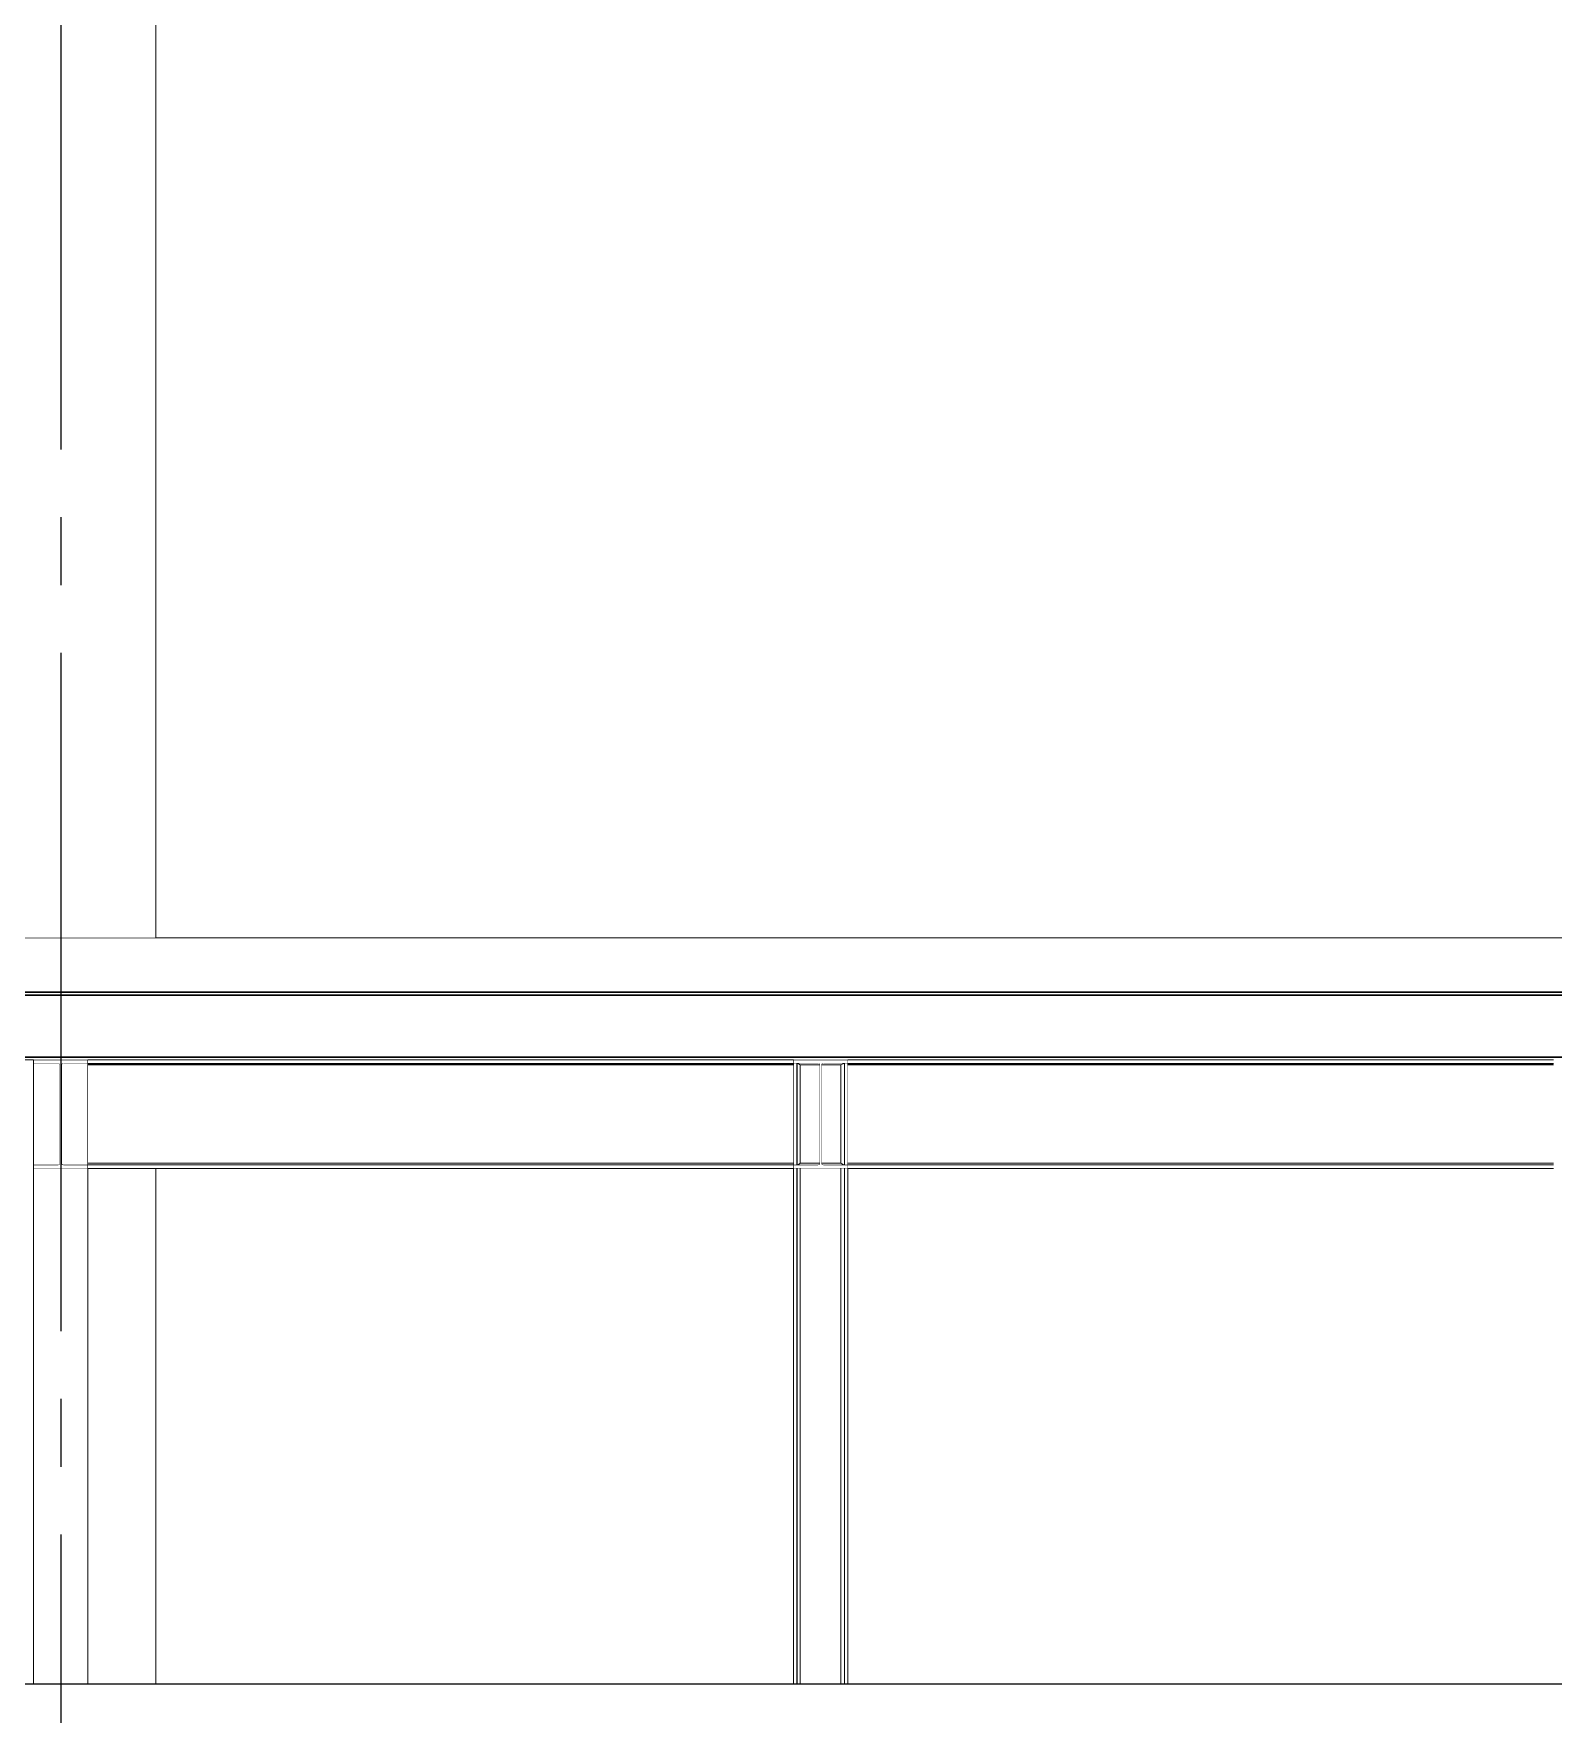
# Model space of a CAD drawing. Extents: x -3080 to 28500, y -1326 to 31609.
# Drawn here: x 20990 to 21550, y 27365 to 27984 of the extents above; entities that cross this region are included whole.
import ezdxf
from ezdxf.xclip import XClip

# ---------------------------------------------------------------- set-up
doc = ezdxf.new("R2010")
doc.units = 0
doc.header["$LTSCALE"] = 100
doc.header["$XCLIPFRAME"] = 2
doc.linetypes.add('188K-SM-07-F10-MECH-CR PIPE-Y2257103$0$X-S-FAB_SL ALL$0$COL-CEN-LIN', pattern=[3.25, 2.5, -0.25, 0.25, -0.25])
doc.linetypes.add('188K-SM-07-F10-MECH-CR PIPE-Y2257103$0$X-S-FAB_SL ALL$0$Wipeout_Contour', pattern=[1, 0, -1])
for name, color, linetype in [('0-xref', 8, 'Continuous'), ('188K-SM-07-F10-MECH-CR PIPE-Y2257103$0$X-S-FAB_SL ALL$0$ASP_1', 1, 'Continuous'), ('188K-SM-07-F10-MECH-CR PIPE-Y2257103$0$X-S-FAB_SL ALL$0$CCL', 15, '188K-SM-07-F10-MECH-CR PIPE-Y2257103$0$X-S-FAB_SL ALL$0$COL-CEN-LIN'), ('188K-SM-07-F10-MECH-CR PIPE-Y2257103$0$X-S-FAB_SL ALL$0$Hattch', 7, 'Continuous'), ('188K-SM-07-F10-MECH-CR PIPE-Y2257103$0$X-S-FAB_SL ALL$0$S-BEAM', 7, 'Continuous'), ('188K-SM-07-F10-MECH-CR PIPE-Y2257103$0$X-S-FAB_SL ALL$0$S-COL', 7, 'Continuous'), ('188K-SM-07-F10-MECH-CR PIPE-Y2257103$0$X-S-FAB_SL ALL$0$S-SLAB', 7, 'Continuous')]:
    doc.layers.add(name, color=color, linetype=linetype)

# ---------------------------------------------------------------- blocks, each defined once
blk = doc.blocks.new('188K-SM-07-F10-MECH-CR PIPE-Y2257103$0$X-S-FAB_SL ALL$0$剖面元素_223_3', base_point=(23061.26, -8263.06))
at = {"color": 254, "linetype": '188K-SM-07-F10-MECH-CR PIPE-Y2257103$0$X-S-FAB_SL ALL$0$Wipeout_Contour', "lineweight": 0, "ltscale": 356187.302139}
blk.add_wipeout([(44026.26, -6943.06), (44096.26, -6943.06), (44096.26, -6204.02), (44078.76, -6204.02), (44078.76, -6212.28), (44043.76, -6212.28), (44043.76, -6204.02), (44026.26, -6204.02)], dxfattribs=at).dxf.layer = '188K-SM-07-F10-MECH-CR PIPE-Y2257103$0$X-S-FAB_SL ALL$0$Hattch'
at = {"color": 254, "linetype": '188K-SM-07-F10-MECH-CR PIPE-Y2257103$0$X-S-FAB_SL ALL$0$Wipeout_Contour', "lineweight": 0, "ltscale": 178432.312932}
blk.add_wipeout([(44026.26, -6963.26), (44096.26, -6963.26), (44096.26, -6963.06), (44026.26, -6963.06)], dxfattribs=at).dxf.layer = '188K-SM-07-F10-MECH-CR PIPE-Y2257103$0$X-S-FAB_SL ALL$0$Hattch'
at = {"color": 254, "linetype": '188K-SM-07-F10-MECH-CR PIPE-Y2257103$0$X-S-FAB_SL ALL$0$Wipeout_Contour', "lineweight": 0, "ltscale": 178444.817792}
blk.add_wipeout([(44051.26, -7028.06), (44026.26, -7028.06), (44026.26, -7218.06), (44051.26, -7218.06)], dxfattribs=at).dxf.layer = '188K-SM-07-F10-MECH-CR PIPE-Y2257103$0$X-S-FAB_SL ALL$0$Hattch'
at = {"color": 254, "linetype": '188K-SM-07-F10-MECH-CR PIPE-Y2257103$0$X-S-FAB_SL ALL$0$Wipeout_Contour', "lineweight": 0, "ltscale": 178622.510368}
blk.add_wipeout([(44096.26, -7028.06), (44071.26, -7028.06), (44071.26, -7218.06), (44096.26, -7218.06)], dxfattribs=at).dxf.layer = '188K-SM-07-F10-MECH-CR PIPE-Y2257103$0$X-S-FAB_SL ALL$0$Hattch'
at = {"layer": '188K-SM-07-F10-MECH-CR PIPE-Y2257103$0$X-S-FAB_SL ALL$0$S-COL', "color": 8, "lineweight": 0}
for p, q in [((44096.26, -6943.06), (44096.26, -6204.02)), ((44096.26, -6963.26), (44096.26, -6963.06)), ((44096.26, -7218.06), (44096.26, -7028.06))]:
    blk.add_line(p, q, dxfattribs=at)
blk = doc.blocks.new('188K-SM-07-F10-MECH-CR PIPE-Y2257103$0$X-S-FAB_SL ALL$0$剖面元素_1330_3', base_point=(23061.26, -8263.06))
at = {"layer": '188K-SM-07-F10-MECH-CR PIPE-Y2257103$0$X-S-FAB_SL ALL$0$S-BEAM', "color": 2, "lineweight": 0}
for p, q in [((44051.26, -6988.06), (44051.26, -6989.36)), ((44071.26, -6988.06), (44051.26, -6988.06)), ((44071.26, -6988.06), (44071.26, -6989.36)), ((44051.26, -7026.76), (44051.26, -7028.06)), ((44071.26, -7028.06), (44051.26, -7028.06)), ((44071.26, -7026.76), (44071.26, -7028.06))]:
    blk.add_line(p, q, dxfattribs=at)
at = {"layer": '188K-SM-07-F10-MECH-CR PIPE-Y2257103$0$X-S-FAB_SL ALL$0$S-BEAM', "color": 2, "lineweight": 0, "flags": 128}
for points in [[(44060.69, -6989.54), (44060.26, -6989.36), (44051.26, -6989.36)], [(44060.69, -6989.54), (44060.86, -6989.96), (44060.86, -7026.16), (44060.69, -7026.59)], [(44061.84, -6989.54), (44061.66, -6989.96), (44061.66, -7026.16), (44061.84, -7026.59)], [(44071.26, -6989.36), (44062.26, -6989.36), (44061.84, -6989.54)], [(44060.69, -7026.59), (44060.26, -7026.76), (44051.26, -7026.76)], [(44061.84, -7026.59), (44062.26, -7026.76), (44071.26, -7026.76)]]:
    blk.add_lwpolyline(points, dxfattribs=at)
blk = doc.blocks.new('188K-SM-07-F10-MECH-CR PIPE-Y2257103$0$X-S-FAB_SL ALL$0$剖面元素_1331_3', base_point=(23061.26, -8263.06))
at = {"layer": '188K-SM-07-F10-MECH-CR PIPE-Y2257103$0$X-S-FAB_SL ALL$0$S-BEAM', "color": 2, "lineweight": 0}
for p, q in [((44331.26, -6988.06), (44331.26, -6989.36)), ((44351.26, -6988.06), (44331.26, -6988.06)), ((44351.26, -6988.06), (44351.26, -6989.36)), ((44331.26, -7026.76), (44331.26, -7028.06)), ((44351.26, -7028.06), (44331.26, -7028.06)), ((44351.26, -7026.76), (44351.26, -7028.06))]:
    blk.add_line(p, q, dxfattribs=at)
at = {"layer": '188K-SM-07-F10-MECH-CR PIPE-Y2257103$0$X-S-FAB_SL ALL$0$S-BEAM', "color": 2, "lineweight": 0, "flags": 128}
for points in [[(44340.69, -6989.54), (44340.26, -6989.36), (44331.26, -6989.36)], [(44340.69, -6989.54), (44340.86, -6989.96), (44340.86, -7026.16), (44340.69, -7026.59)], [(44341.84, -6989.54), (44341.66, -6989.96), (44341.66, -7026.16), (44341.84, -7026.59)], [(44351.26, -6989.36), (44342.26, -6989.36), (44341.84, -6989.54)], [(44340.69, -7026.59), (44340.26, -7026.76), (44331.26, -7026.76)], [(44341.84, -7026.59), (44342.26, -7026.76), (44351.26, -7026.76)]]:
    blk.add_lwpolyline(points, dxfattribs=at)
blk = doc.blocks.new('188K-SM-07-F10-MECH-CR PIPE-Y2257103$0$X-S-FAB_SL ALL$0$剖面元素_2089_3', base_point=(23061.26, -8263.06))
at = {"color": 254, "linetype": '188K-SM-07-F10-MECH-CR PIPE-Y2257103$0$X-S-FAB_SL ALL$0$Wipeout_Contour', "lineweight": 0, "ltscale": 179529.493572}
blk.add_wipeout([(44331.26, -6989.36), (44331.26, -7026.76), (44332.46, -7026.76), (44332.46, -6989.36)], dxfattribs=at).dxf.layer = '188K-SM-07-F10-MECH-CR PIPE-Y2257103$0$X-S-FAB_SL ALL$0$Hattch'
at = {"color": 254, "linetype": '188K-SM-07-F10-MECH-CR PIPE-Y2257103$0$X-S-FAB_SL ALL$0$Wipeout_Contour', "lineweight": 0, "ltscale": 179603.771583}
blk.add_wipeout([(44350.06, -6989.36), (44350.06, -7026.76), (44351.26, -7026.76), (44351.26, -6989.36)], dxfattribs=at).dxf.layer = '188K-SM-07-F10-MECH-CR PIPE-Y2257103$0$X-S-FAB_SL ALL$0$Hattch'
at = {"color": 254, "linetype": '188K-SM-07-F10-MECH-CR PIPE-Y2257103$0$X-S-FAB_SL ALL$0$Wipeout_Contour', "lineweight": 0, "ltscale": 179602.271244}
blk.add_wipeout([(44331.26, -7028.06), (44331.26, -7218.06), (44332.46, -7218.06), (44332.46, -7028.06)], dxfattribs=at).dxf.layer = '188K-SM-07-F10-MECH-CR PIPE-Y2257103$0$X-S-FAB_SL ALL$0$Hattch'
at = {"color": 254, "linetype": '188K-SM-07-F10-MECH-CR PIPE-Y2257103$0$X-S-FAB_SL ALL$0$Wipeout_Contour', "lineweight": 0, "ltscale": 179676.519177}
blk.add_wipeout([(44350.06, -7028.06), (44350.06, -7218.06), (44351.26, -7218.06), (44351.26, -7028.06)], dxfattribs=at).dxf.layer = '188K-SM-07-F10-MECH-CR PIPE-Y2257103$0$X-S-FAB_SL ALL$0$Hattch'
at = {"color": 254, "linetype": '188K-SM-07-F10-MECH-CR PIPE-Y2257103$0$X-S-FAB_SL ALL$0$Wipeout_Contour', "lineweight": 0, "ltscale": 179601.056929}
blk.add_wipeout([(44349.89, -6989.36), (44349.89, -7026.76), (44350.06, -7026.76), (44350.06, -6989.36)], dxfattribs=at).dxf.layer = '188K-SM-07-F10-MECH-CR PIPE-Y2257103$0$X-S-FAB_SL ALL$0$Hattch'
at = {"color": 254, "linetype": '188K-SM-07-F10-MECH-CR PIPE-Y2257103$0$X-S-FAB_SL ALL$0$Wipeout_Contour', "lineweight": 0, "ltscale": 179673.805622}
blk.add_wipeout([(44349.89, -7028.06), (44349.89, -7218.06), (44350.06, -7218.06), (44350.06, -7028.06)], dxfattribs=at).dxf.layer = '188K-SM-07-F10-MECH-CR PIPE-Y2257103$0$X-S-FAB_SL ALL$0$Hattch'
at = {"color": 254, "linetype": '188K-SM-07-F10-MECH-CR PIPE-Y2257103$0$X-S-FAB_SL ALL$0$Wipeout_Contour', "lineweight": 0, "ltscale": 179672.522071}
blk.add_wipeout([(44349.89, -7028.06), (44349.41, -7028.06), (44349.41, -7218.06), (44349.89, -7218.06)], dxfattribs=at).dxf.layer = '188K-SM-07-F10-MECH-CR PIPE-Y2257103$0$X-S-FAB_SL ALL$0$Hattch'
at = {"color": 254, "linetype": '188K-SM-07-F10-MECH-CR PIPE-Y2257103$0$X-S-FAB_SL ALL$0$Wipeout_Contour', "lineweight": 0, "ltscale": 359199.651494}
blk.add_wipeout([(44349.42, -6989.54), (44349.41, -6989.54), (44349.41, -7026.58), (44349.42, -7026.59), (44349.84, -7026.76), (44349.89, -7026.76), (44349.89, -6989.36), (44349.84, -6989.36)], dxfattribs=at).dxf.layer = '188K-SM-07-F10-MECH-CR PIPE-Y2257103$0$X-S-FAB_SL ALL$0$Hattch'
at = {"color": 254, "linetype": '188K-SM-07-F10-MECH-CR PIPE-Y2257103$0$X-S-FAB_SL ALL$0$Wipeout_Contour', "lineweight": 0, "ltscale": 179597.548165}
blk.add_wipeout([(44348.76, -6989.96), (44348.76, -7026.16), (44349.41, -7026.58), (44349.41, -6989.54)], dxfattribs=at).dxf.layer = '188K-SM-07-F10-MECH-CR PIPE-Y2257103$0$X-S-FAB_SL ALL$0$Hattch'
at = {"color": 254, "linetype": '188K-SM-07-F10-MECH-CR PIPE-Y2257103$0$X-S-FAB_SL ALL$0$Wipeout_Contour', "lineweight": 0, "ltscale": 179670.298906}
blk.add_wipeout([(44348.76, -7028.06), (44348.76, -7218.06), (44349.41, -7218.06), (44349.41, -7028.06)], dxfattribs=at).dxf.layer = '188K-SM-07-F10-MECH-CR PIPE-Y2257103$0$X-S-FAB_SL ALL$0$Hattch'
at = {"color": 254, "linetype": '188K-SM-07-F10-MECH-CR PIPE-Y2257103$0$X-S-FAB_SL ALL$0$Wipeout_Contour', "lineweight": 0, "ltscale": 179639.395216}
blk.add_wipeout([(44333.76, -7028.06), (44333.76, -7218.06), (44348.76, -7218.06), (44348.76, -7028.06)], dxfattribs=at).dxf.layer = '188K-SM-07-F10-MECH-CR PIPE-Y2257103$0$X-S-FAB_SL ALL$0$Hattch'
at = {"color": 254, "linetype": '188K-SM-07-F10-MECH-CR PIPE-Y2257103$0$X-S-FAB_SL ALL$0$Wipeout_Contour', "lineweight": 0, "ltscale": 179551.025289}
blk.add_wipeout([(44333.76, -6989.96), (44333.76, -7026.16), (44340.86, -7026.16), (44340.86, -6989.96)], dxfattribs=at).dxf.layer = '188K-SM-07-F10-MECH-CR PIPE-Y2257103$0$X-S-FAB_SL ALL$0$Hattch'
at = {"color": 254, "linetype": '188K-SM-07-F10-MECH-CR PIPE-Y2257103$0$X-S-FAB_SL ALL$0$Wipeout_Contour', "lineweight": 0, "ltscale": 179582.237852}
blk.add_wipeout([(44341.66, -7026.16), (44348.76, -7026.16), (44348.76, -6989.96), (44341.66, -6989.96)], dxfattribs=at).dxf.layer = '188K-SM-07-F10-MECH-CR PIPE-Y2257103$0$X-S-FAB_SL ALL$0$Hattch'
at = {"color": 254, "linetype": '188K-SM-07-F10-MECH-CR PIPE-Y2257103$0$X-S-FAB_SL ALL$0$Wipeout_Contour', "lineweight": 0, "ltscale": 179608.491448}
blk.add_wipeout([(44333.11, -7218.06), (44333.76, -7218.06), (44333.76, -7028.06), (44333.11, -7028.06)], dxfattribs=at).dxf.layer = '188K-SM-07-F10-MECH-CR PIPE-Y2257103$0$X-S-FAB_SL ALL$0$Hattch'
at = {"layer": '188K-SM-07-F10-MECH-CR PIPE-Y2257103$0$X-S-FAB_SL ALL$0$S-COL', "color": 8, "lineweight": 0}
for p, q in [((44348.76, -7026.16), (44348.76, -6989.96)), ((44350.06, -7026.76), (44350.06, -6989.36)), ((44351.26, -7026.76), (44351.26, -6989.36)), ((44348.76, -7218.06), (44348.76, -7028.06)), ((44350.06, -7218.06), (44350.06, -7028.06)), ((44351.26, -7218.06), (44351.26, -7028.06))]:
    blk.add_line(p, q, dxfattribs=at)
at = {"color": 254, "linetype": '188K-SM-07-F10-MECH-CR PIPE-Y2257103$0$X-S-FAB_SL ALL$0$Wipeout_Contour', "lineweight": 0, "ltscale": 179535.715668}
blk.add_wipeout([(44333.11, -6989.54), (44333.11, -7026.58), (44333.76, -7026.16), (44333.76, -6989.96)], dxfattribs=at).dxf.layer = '188K-SM-07-F10-MECH-CR PIPE-Y2257103$0$X-S-FAB_SL ALL$0$Hattch'
at = {"color": 254, "linetype": '188K-SM-07-F10-MECH-CR PIPE-Y2257103$0$X-S-FAB_SL ALL$0$Wipeout_Contour', "lineweight": 0, "ltscale": 359066.879485}
blk.add_wipeout([(44332.64, -6989.36), (44332.64, -7026.76), (44332.69, -7026.76), (44333.11, -7026.59), (44333.11, -7026.58), (44333.11, -6989.54), (44333.11, -6989.54), (44332.69, -6989.36)], dxfattribs=at).dxf.layer = '188K-SM-07-F10-MECH-CR PIPE-Y2257103$0$X-S-FAB_SL ALL$0$Hattch'
at = {"color": 254, "linetype": '188K-SM-07-F10-MECH-CR PIPE-Y2257103$0$X-S-FAB_SL ALL$0$Wipeout_Contour', "lineweight": 0, "ltscale": 179606.2683}
blk.add_wipeout([(44333.11, -7028.06), (44332.64, -7028.06), (44332.64, -7218.06), (44333.11, -7218.06)], dxfattribs=at).dxf.layer = '188K-SM-07-F10-MECH-CR PIPE-Y2257103$0$X-S-FAB_SL ALL$0$Hattch'
at = {"color": 254, "linetype": '188K-SM-07-F10-MECH-CR PIPE-Y2257103$0$X-S-FAB_SL ALL$0$Wipeout_Contour', "lineweight": 0, "ltscale": 179532.208196}
blk.add_wipeout([(44332.46, -7026.76), (44332.64, -7026.76), (44332.64, -6989.36), (44332.46, -6989.36)], dxfattribs=at).dxf.layer = '188K-SM-07-F10-MECH-CR PIPE-Y2257103$0$X-S-FAB_SL ALL$0$Hattch'
at = {"color": 254, "linetype": '188K-SM-07-F10-MECH-CR PIPE-Y2257103$0$X-S-FAB_SL ALL$0$Wipeout_Contour', "lineweight": 0, "ltscale": 179604.984769}
blk.add_wipeout([(44332.64, -7028.06), (44332.46, -7028.06), (44332.46, -7218.06), (44332.64, -7218.06)], dxfattribs=at).dxf.layer = '188K-SM-07-F10-MECH-CR PIPE-Y2257103$0$X-S-FAB_SL ALL$0$Hattch'
at = {"layer": '188K-SM-07-F10-MECH-CR PIPE-Y2257103$0$X-S-FAB_SL ALL$0$S-COL', "color": 8, "lineweight": 0}
for p, q in [((44331.26, -7026.76), (44331.26, -6989.36)), ((44332.46, -7026.76), (44332.46, -6989.36)), ((44333.76, -7026.16), (44333.76, -6989.96)), ((44331.26, -7218.06), (44331.26, -7028.06)), ((44332.46, -7218.06), (44332.46, -7028.06)), ((44333.76, -7218.06), (44333.76, -7028.06))]:
    blk.add_line(p, q, dxfattribs=at)
blk = doc.blocks.new('188K-SM-07-F10-MECH-CR PIPE-Y2257103$0$X-S-FAB_SL ALL$0$剖面元素_2092_3', base_point=(23061.26, -8263.06))
at = {"color": 254, "linetype": '188K-SM-07-F10-MECH-CR PIPE-Y2257103$0$X-S-FAB_SL ALL$0$Wipeout_Contour', "lineweight": 0, "ltscale": 356895.43022}
blk.add_wipeout([(44051.26, -7026.76), (44060.26, -7026.76), (44060.69, -7026.59), (44060.86, -7026.16), (44060.86, -6989.96), (44060.69, -6989.54), (44060.26, -6989.36), (44051.26, -6989.36)], dxfattribs=at).dxf.layer = '188K-SM-07-F10-MECH-CR PIPE-Y2257103$0$X-S-FAB_SL ALL$0$Hattch'
at = {"color": 254, "linetype": '188K-SM-07-F10-MECH-CR PIPE-Y2257103$0$X-S-FAB_SL ALL$0$Wipeout_Contour', "lineweight": 0, "ltscale": 178533.663421}
blk.add_wipeout([(44051.26, -7218.06), (44071.26, -7218.06), (44071.26, -7028.06), (44051.26, -7028.06)], dxfattribs=at).dxf.layer = '188K-SM-07-F10-MECH-CR PIPE-Y2257103$0$X-S-FAB_SL ALL$0$Hattch'
at = {"layer": '188K-SM-07-F10-MECH-CR PIPE-Y2257103$0$X-S-FAB_SL ALL$0$S-COL', "color": 8, "lineweight": 0}
for p, q in [((44051.26, -7026.76), (44051.26, -6989.36)), ((44051.26, -7218.06), (44051.26, -7028.06))]:
    blk.add_line(p, q, dxfattribs=at)
at = {"color": 254, "linetype": '188K-SM-07-F10-MECH-CR PIPE-Y2257103$0$X-S-FAB_SL ALL$0$Wipeout_Contour', "lineweight": 0, "ltscale": 356946.36963}
blk.add_wipeout([(44061.66, -7026.16), (44061.84, -7026.59), (44062.26, -7026.76), (44071.26, -7026.76), (44071.26, -6989.36), (44062.26, -6989.36), (44061.84, -6989.54), (44061.66, -6989.96)], dxfattribs=at).dxf.layer = '188K-SM-07-F10-MECH-CR PIPE-Y2257103$0$X-S-FAB_SL ALL$0$Hattch'
at = {"layer": '188K-SM-07-F10-MECH-CR PIPE-Y2257103$0$X-S-FAB_SL ALL$0$S-COL', "color": 8, "lineweight": 0}
for p, q in [((44071.26, -7026.76), (44071.26, -6989.36)), ((44071.26, -7218.06), (44071.26, -7028.06))]:
    blk.add_line(p, q, dxfattribs=at)
blk = doc.blocks.new('188K-SM-07-F10-MECH-CR PIPE-Y2257103$0$X-S-FAB_SL ALL$0$剖面元素_2189_3', base_point=(23061.26, -8263.06))
at = {"color": 254, "linetype": '188K-SM-07-F10-MECH-CR PIPE-Y2257103$0$X-S-FAB_SL ALL$0$Wipeout_Contour', "lineweight": 0, "ltscale": 168576.746401}
blk.add_wipeout([(38161.26, -6987.26), (38161.26, -6988.06), (44952.76, -6988.06), (44952.76, -6987.26)], dxfattribs=at).dxf.layer = '188K-SM-07-F10-MECH-CR PIPE-Y2257103$0$X-S-FAB_SL ALL$0$Hattch'
at = {"color": 254, "linetype": '188K-SM-07-F10-MECH-CR PIPE-Y2257103$0$X-S-FAB_SL ALL$0$Wipeout_Contour', "lineweight": 0, "ltscale": 168576.450104}
blk.add_wipeout([(38161.26, -6987.18), (38161.26, -6987.26), (44952.76, -6987.26), (44952.76, -6987.18)], dxfattribs=at).dxf.layer = '188K-SM-07-F10-MECH-CR PIPE-Y2257103$0$X-S-FAB_SL ALL$0$Hattch'
at = {"color": 254, "linetype": '188K-SM-07-F10-MECH-CR PIPE-Y2257103$0$X-S-FAB_SL ALL$0$Wipeout_Contour', "lineweight": 0, "ltscale": 168576.349998}
blk.add_wipeout([(38161.26, -6986.96), (38161.26, -6987.18), (44952.76, -6987.18), (44952.76, -6986.96)], dxfattribs=at).dxf.layer = '188K-SM-07-F10-MECH-CR PIPE-Y2257103$0$X-S-FAB_SL ALL$0$Hattch'
at = {"color": 254, "linetype": '188K-SM-07-F10-MECH-CR PIPE-Y2257103$0$X-S-FAB_SL ALL$0$Wipeout_Contour', "lineweight": 0, "ltscale": 168568.749907}
blk.add_wipeout([(38161.26, -6964.36), (38161.26, -6986.96), (44952.76, -6986.96), (44952.76, -6964.36)], dxfattribs=at).dxf.layer = '188K-SM-07-F10-MECH-CR PIPE-Y2257103$0$X-S-FAB_SL ALL$0$Hattch'
at = {"layer": '188K-SM-07-F10-MECH-CR PIPE-Y2257103$0$X-S-FAB_SL ALL$0$S-BEAM', "color": 8, "lineweight": 0}
for p, q in [((38161.26, -6986.96), (44952.76, -6986.96)), ((38161.26, -6987.26), (44952.76, -6987.26)), ((43791.26, -6988.06), (44051.26, -6988.06)), ((44071.26, -6988.06), (44331.26, -6988.06)), ((44351.26, -6988.06), (44611.26, -6988.06))]:
    blk.add_line(p, q, dxfattribs=at)
at = {"color": 254, "linetype": '188K-SM-07-F10-MECH-CR PIPE-Y2257103$0$X-S-FAB_SL ALL$0$Wipeout_Contour', "lineweight": 0, "ltscale": 168561.149864}
blk.add_wipeout([(38161.26, -6964.15), (38161.26, -6964.36), (44952.76, -6964.36), (44952.76, -6964.15)], dxfattribs=at).dxf.layer = '188K-SM-07-F10-MECH-CR PIPE-Y2257103$0$X-S-FAB_SL ALL$0$Hattch'
at = {"color": 254, "linetype": '188K-SM-07-F10-MECH-CR PIPE-Y2257103$0$X-S-FAB_SL ALL$0$Wipeout_Contour', "lineweight": 0, "ltscale": 168561.050075}
blk.add_wipeout([(38161.26, -6964.06), (38161.26, -6964.15), (44952.76, -6964.15), (44952.76, -6964.06)], dxfattribs=at).dxf.layer = '188K-SM-07-F10-MECH-CR PIPE-Y2257103$0$X-S-FAB_SL ALL$0$Hattch'
at = {"color": 254, "linetype": '188K-SM-07-F10-MECH-CR PIPE-Y2257103$0$X-S-FAB_SL ALL$0$Wipeout_Contour', "lineweight": 0, "ltscale": 168560.754769}
blk.add_wipeout([(38161.26, -6963.26), (38161.26, -6964.06), (44952.76, -6964.06), (44952.76, -6963.26)], dxfattribs=at).dxf.layer = '188K-SM-07-F10-MECH-CR PIPE-Y2257103$0$X-S-FAB_SL ALL$0$Hattch'
at = {"layer": '188K-SM-07-F10-MECH-CR PIPE-Y2257103$0$X-S-FAB_SL ALL$0$S-BEAM', "color": 8, "lineweight": 0}
for p, q in [((38161.26, -6963.26), (44952.76, -6963.26)), ((38161.26, -6964.06), (44952.76, -6964.06)), ((38161.26, -6964.36), (44952.76, -6964.36))]:
    blk.add_line(p, q, dxfattribs=at)
blk = doc.blocks.new('188K-SM-07-F10-MECH-CR PIPE-Y2257103$0$X-S-FAB_SL ALL$0$A$C2e9ab586')
at = {"layer": '188K-SM-07-F10-MECH-CR PIPE-Y2257103$0$X-S-FAB_SL ALL$0$S-SLAB', "color": 15, "lineweight": 0}
for p, q in [((-4556.39, 1605), (-10511.39, 1605)), ((-4556.39, 1585), (-10511.39, 1585))]:
    blk.add_line(p, q, dxfattribs=at)
at = {"layer": '188K-SM-07-F10-MECH-CR PIPE-Y2257103$0$X-S-FAB_SL ALL$0$S-BEAM', "lineweight": 0}
blk.add_blockref('188K-SM-07-F10-MECH-CR PIPE-Y2257103$0$X-S-FAB_SL ALL$0$剖面元素_1331_3', (-28106.39, 285), dxfattribs=at)
at = {"layer": '188K-SM-07-F10-MECH-CR PIPE-Y2257103$0$X-S-FAB_SL ALL$0$S-COL', "lineweight": 0}
for name in ['188K-SM-07-F10-MECH-CR PIPE-Y2257103$0$X-S-FAB_SL ALL$0$剖面元素_223_3', '188K-SM-07-F10-MECH-CR PIPE-Y2257103$0$X-S-FAB_SL ALL$0$剖面元素_2089_3']:
    blk.add_blockref(name, (-28106.39, 285), dxfattribs=at)
at = {"layer": '188K-SM-07-F10-MECH-CR PIPE-Y2257103$0$X-S-FAB_SL ALL$0$S-BEAM', "lineweight": 0}
blk.add_blockref('188K-SM-07-F10-MECH-CR PIPE-Y2257103$0$X-S-FAB_SL ALL$0$剖面元素_1330_3', (-28106.39, 285), dxfattribs=at)
at = {"color": 254, "linetype": '188K-SM-07-F10-MECH-CR PIPE-Y2257103$0$X-S-FAB_SL ALL$0$Wipeout_Contour', "lineweight": 0, "ltscale": 179596.332038}
blk.add_wipeout([(-6825.81, 1521.48), (-6825.39, 1521.3), (-6817.81, 1521.3), (-6818.23, 1521.48)], dxfattribs=at).dxf.layer = '188K-SM-07-F10-MECH-CR PIPE-Y2257103$0$X-S-FAB_SL ALL$0$Hattch'
at = {"layer": '188K-SM-07-F10-MECH-CR PIPE-Y2257103$0$X-S-FAB_SL ALL$0$S-COL', "lineweight": 0}
blk.add_blockref('188K-SM-07-F10-MECH-CR PIPE-Y2257103$0$X-S-FAB_SL ALL$0$剖面元素_2092_3', (-28106.39, 285), dxfattribs=at)
at = {"color": 254, "linetype": '188K-SM-07-F10-MECH-CR PIPE-Y2257103$0$X-S-FAB_SL ALL$0$Wipeout_Contour', "lineweight": 0, "ltscale": 224496.731727}
blk.add_wipeout([(-6818.24, 1521.48), (-6818.89, 1521.9), (-6825.99, 1521.9), (-6825.81, 1521.48), (-6818.23, 1521.48)], dxfattribs=at).dxf.layer = '188K-SM-07-F10-MECH-CR PIPE-Y2257103$0$X-S-FAB_SL ALL$0$Hattch'
at = {"color": 254, "linetype": '188K-SM-07-F10-MECH-CR PIPE-Y2257103$0$X-S-FAB_SL ALL$0$Wipeout_Contour', "lineweight": 0, "ltscale": 179001.880643}
blk.add_wipeout([(-7096.39, 1558.7), (-7096.39, 1558.52), (-6836.39, 1558.52), (-6836.39, 1558.7)], dxfattribs=at).dxf.layer = '188K-SM-07-F10-MECH-CR PIPE-Y2257103$0$X-S-FAB_SL ALL$0$Hattch'
at = {"color": 254, "linetype": '188K-SM-07-F10-MECH-CR PIPE-Y2257103$0$X-S-FAB_SL ALL$0$Wipeout_Contour', "lineweight": 0, "ltscale": 180131.853799}
blk.add_wipeout([(-6556.39, 1520), (-6556.39, 1521.3), (-6816.39, 1521.3), (-6816.39, 1520)], dxfattribs=at).dxf.layer = '188K-SM-07-F10-MECH-CR PIPE-Y2257103$0$X-S-FAB_SL ALL$0$Hattch'
at = {"color": 254, "linetype": '188K-SM-07-F10-MECH-CR PIPE-Y2257103$0$X-S-FAB_SL ALL$0$Wipeout_Contour', "lineweight": 0, "ltscale": 179002.068075}
blk.add_wipeout([(-7096.39, 1558.1), (-6836.39, 1558.1), (-6836.39, 1558.52), (-7096.39, 1558.52)], dxfattribs=at).dxf.layer = '188K-SM-07-F10-MECH-CR PIPE-Y2257103$0$X-S-FAB_SL ALL$0$Hattch'
at = {"color": 254, "linetype": '188K-SM-07-F10-MECH-CR PIPE-Y2257103$0$X-S-FAB_SL ALL$0$Wipeout_Contour', "lineweight": 0, "ltscale": 180131.393216}
blk.add_wipeout([(-6556.39, 1521.48), (-6816.39, 1521.48), (-6816.39, 1521.3), (-6556.39, 1521.3)], dxfattribs=at).dxf.layer = '188K-SM-07-F10-MECH-CR PIPE-Y2257103$0$X-S-FAB_SL ALL$0$Hattch'
at = {"color": 254, "linetype": '188K-SM-07-F10-MECH-CR PIPE-Y2257103$0$X-S-FAB_SL ALL$0$Wipeout_Contour', "lineweight": 0, "ltscale": 179013.538159}
blk.add_wipeout([(-7096.39, 1558.1), (-7096.39, 1521.9), (-6836.39, 1521.9), (-6836.39, 1558.1)], dxfattribs=at).dxf.layer = '188K-SM-07-F10-MECH-CR PIPE-Y2257103$0$X-S-FAB_SL ALL$0$Hattch'
at = {"color": 254, "linetype": '188K-SM-07-F10-MECH-CR PIPE-Y2257103$0$X-S-FAB_SL ALL$0$Wipeout_Contour', "lineweight": 0, "ltscale": 180131.205981}
blk.add_wipeout([(-6816.39, 1521.9), (-6816.39, 1521.48), (-6556.39, 1521.48), (-6556.39, 1521.9)], dxfattribs=at).dxf.layer = '188K-SM-07-F10-MECH-CR PIPE-Y2257103$0$X-S-FAB_SL ALL$0$Hattch'
at = {"color": 254, "linetype": '188K-SM-07-F10-MECH-CR PIPE-Y2257103$0$X-S-FAB_SL ALL$0$Wipeout_Contour', "lineweight": 0, "ltscale": 179001.4197}
blk.add_wipeout([(-7096.39, 1558.7), (-6836.39, 1558.7), (-6836.39, 1560), (-7096.39, 1560)], dxfattribs=at).dxf.layer = '188K-SM-07-F10-MECH-CR PIPE-Y2257103$0$X-S-FAB_SL ALL$0$Hattch'
at = {"color": 254, "linetype": '188K-SM-07-F10-MECH-CR PIPE-Y2257103$0$X-S-FAB_SL ALL$0$Wipeout_Contour', "lineweight": 0, "ltscale": 179025.008674}
blk.add_wipeout([(-7096.39, 1521.9), (-7096.39, 1521.48), (-6836.39, 1521.48), (-6836.39, 1521.9)], dxfattribs=at).dxf.layer = '188K-SM-07-F10-MECH-CR PIPE-Y2257103$0$X-S-FAB_SL ALL$0$Hattch'
at = {"color": 254, "linetype": '188K-SM-07-F10-MECH-CR PIPE-Y2257103$0$X-S-FAB_SL ALL$0$Wipeout_Contour', "lineweight": 0, "ltscale": 224419.845203}
blk.add_wipeout([(-6834.54, 1558.52), (-6834.54, 1558.52), (-6833.89, 1558.1), (-6826.79, 1558.1), (-6826.96, 1558.52)], dxfattribs=at).dxf.layer = '188K-SM-07-F10-MECH-CR PIPE-Y2257103$0$X-S-FAB_SL ALL$0$Hattch'
at = {"color": 254, "linetype": '188K-SM-07-F10-MECH-CR PIPE-Y2257103$0$X-S-FAB_SL ALL$0$Wipeout_Contour', "lineweight": 0, "ltscale": 179025.197063}
blk.add_wipeout([(-6836.39, 1521.48), (-7096.39, 1521.48), (-7096.39, 1521.3), (-6836.39, 1521.3)], dxfattribs=at).dxf.layer = '188K-SM-07-F10-MECH-CR PIPE-Y2257103$0$X-S-FAB_SL ALL$0$Hattch'
at = {"color": 254, "linetype": '188K-SM-07-F10-MECH-CR PIPE-Y2257103$0$X-S-FAB_SL ALL$0$Wipeout_Contour', "lineweight": 0, "ltscale": 179536.930164}
blk.add_wipeout([(-6834.96, 1558.7), (-6834.54, 1558.52), (-6826.96, 1558.52), (-6827.39, 1558.7)], dxfattribs=at).dxf.layer = '188K-SM-07-F10-MECH-CR PIPE-Y2257103$0$X-S-FAB_SL ALL$0$Hattch'
at = {"color": 254, "linetype": '188K-SM-07-F10-MECH-CR PIPE-Y2257103$0$X-S-FAB_SL ALL$0$Wipeout_Contour', "lineweight": 0, "ltscale": 179025.66049}
blk.add_wipeout([(-7096.39, 1521.3), (-7096.39, 1520), (-6836.39, 1520), (-6836.39, 1521.3)], dxfattribs=at).dxf.layer = '188K-SM-07-F10-MECH-CR PIPE-Y2257103$0$X-S-FAB_SL ALL$0$Hattch'
at = {"layer": '188K-SM-07-F10-MECH-CR PIPE-Y2257103$0$X-S-FAB_SL ALL$0$S-BEAM', "color": 8, "lineweight": 0}
for p, q in [((-6836.39, 1558.7), (-7096.39, 1558.7)), ((-6836.39, 1558.1), (-7096.39, 1558.1)), ((-6834.54, 1558.52), (-6834.96, 1558.7)), ((-6834.54, 1558.52), (-6833.89, 1558.1))]:
    blk.add_line(p, q, dxfattribs=at)
at = {"color": 254, "linetype": '188K-SM-07-F10-MECH-CR PIPE-Y2257103$0$X-S-FAB_SL ALL$0$Wipeout_Contour', "lineweight": 0, "ltscale": 179573.089969}
blk.add_wipeout([(-6825.81, 1558.52), (-6818.23, 1558.52), (-6817.81, 1558.7), (-6825.39, 1558.7)], dxfattribs=at).dxf.layer = '188K-SM-07-F10-MECH-CR PIPE-Y2257103$0$X-S-FAB_SL ALL$0$Hattch'
at = {"color": 254, "linetype": '188K-SM-07-F10-MECH-CR PIPE-Y2257103$0$X-S-FAB_SL ALL$0$Wipeout_Contour', "lineweight": 0, "ltscale": 224448.653855}
blk.add_wipeout([(-6833.89, 1521.9), (-6834.54, 1521.48), (-6834.54, 1521.48), (-6826.96, 1521.48), (-6826.79, 1521.9)], dxfattribs=at).dxf.layer = '188K-SM-07-F10-MECH-CR PIPE-Y2257103$0$X-S-FAB_SL ALL$0$Hattch'
at = {"color": 254, "linetype": '188K-SM-07-F10-MECH-CR PIPE-Y2257103$0$X-S-FAB_SL ALL$0$Wipeout_Contour', "lineweight": 0, "ltscale": 224467.929274}
blk.add_wipeout([(-6818.89, 1558.1), (-6818.24, 1558.52), (-6818.23, 1558.52), (-6825.81, 1558.52), (-6825.99, 1558.1)], dxfattribs=at).dxf.layer = '188K-SM-07-F10-MECH-CR PIPE-Y2257103$0$X-S-FAB_SL ALL$0$Hattch'
at = {"color": 254, "linetype": '188K-SM-07-F10-MECH-CR PIPE-Y2257103$0$X-S-FAB_SL ALL$0$Wipeout_Contour', "lineweight": 0, "ltscale": 179560.176914}
blk.add_wipeout([(-6834.96, 1521.3), (-6827.39, 1521.3), (-6826.96, 1521.48), (-6834.54, 1521.48)], dxfattribs=at).dxf.layer = '188K-SM-07-F10-MECH-CR PIPE-Y2257103$0$X-S-FAB_SL ALL$0$Hattch'
at = {"layer": '188K-SM-07-F10-MECH-CR PIPE-Y2257103$0$X-S-FAB_SL ALL$0$S-BEAM', "color": 8, "lineweight": 0}
for p, q in [((-6826.79, 1558.1), (-6833.89, 1558.1)), ((-6836.39, 1521.9), (-7096.39, 1521.9)), ((-6836.39, 1521.3), (-7096.39, 1521.3)), ((-6836.39, 1520), (-7096.39, 1520)), ((-6834.54, 1521.48), (-6834.96, 1521.3)), ((-6833.89, 1521.9), (-6834.54, 1521.48)), ((-6826.79, 1521.9), (-6833.89, 1521.9))]:
    blk.add_line(p, q, dxfattribs=at)
at = {"color": 254, "linetype": '188K-SM-07-F10-MECH-CR PIPE-Y2257103$0$X-S-FAB_SL ALL$0$Wipeout_Contour', "lineweight": 0, "ltscale": 180119.805917}
blk.add_wipeout([(-6816.39, 1558.1), (-6816.39, 1521.9), (-6556.39, 1521.9), (-6556.39, 1558.1)], dxfattribs=at).dxf.layer = '188K-SM-07-F10-MECH-CR PIPE-Y2257103$0$X-S-FAB_SL ALL$0$Hattch'
at = {"layer": '188K-SM-07-F10-MECH-CR PIPE-Y2257103$0$X-S-FAB_SL ALL$0$S-BEAM', "color": 8, "lineweight": 0}
for p, q in [((-6818.89, 1521.9), (-6825.99, 1521.9)), ((-6818.24, 1521.48), (-6818.89, 1521.9)), ((-6817.81, 1521.3), (-6818.23, 1521.48)), ((-6556.39, 1521.9), (-6816.39, 1521.9)), ((-6556.39, 1521.3), (-6816.39, 1521.3)), ((-6556.39, 1520), (-6816.39, 1520))]:
    blk.add_line(p, q, dxfattribs=at)
at = {"color": 254, "linetype": '188K-SM-07-F10-MECH-CR PIPE-Y2257103$0$X-S-FAB_SL ALL$0$Wipeout_Contour', "lineweight": 0, "ltscale": 180108.406282}
blk.add_wipeout([(-6816.39, 1558.52), (-6816.39, 1558.1), (-6556.39, 1558.1), (-6556.39, 1558.52)], dxfattribs=at).dxf.layer = '188K-SM-07-F10-MECH-CR PIPE-Y2257103$0$X-S-FAB_SL ALL$0$Hattch'
at = {"color": 254, "linetype": '188K-SM-07-F10-MECH-CR PIPE-Y2257103$0$X-S-FAB_SL ALL$0$Wipeout_Contour', "lineweight": 0, "ltscale": 180108.22}
blk.add_wipeout([(-6556.39, 1558.7), (-6816.39, 1558.7), (-6816.39, 1558.52), (-6556.39, 1558.52)], dxfattribs=at).dxf.layer = '188K-SM-07-F10-MECH-CR PIPE-Y2257103$0$X-S-FAB_SL ALL$0$Hattch'
at = {"color": 254, "linetype": '188K-SM-07-F10-MECH-CR PIPE-Y2257103$0$X-S-FAB_SL ALL$0$Wipeout_Contour', "lineweight": 0, "ltscale": 180107.761895}
blk.add_wipeout([(-6556.39, 1558.7), (-6556.39, 1560), (-6816.39, 1560), (-6816.39, 1558.7)], dxfattribs=at).dxf.layer = '188K-SM-07-F10-MECH-CR PIPE-Y2257103$0$X-S-FAB_SL ALL$0$Hattch'
at = {"layer": '188K-SM-07-F10-MECH-CR PIPE-Y2257103$0$X-S-FAB_SL ALL$0$S-BEAM', "color": 8, "lineweight": 0}
for p, q in [((-6825.99, 1558.1), (-6818.89, 1558.1)), ((-6818.89, 1558.1), (-6818.24, 1558.52)), ((-6817.81, 1558.7), (-6818.23, 1558.52)), ((-6556.39, 1558.7), (-6816.39, 1558.7)), ((-6556.39, 1558.1), (-6816.39, 1558.1))]:
    blk.add_line(p, q, dxfattribs=at)
at = {"layer": '188K-SM-07-F10-MECH-CR PIPE-Y2257103$0$X-S-FAB_SL ALL$0$S-BEAM', "lineweight": 0}
blk.add_blockref('188K-SM-07-F10-MECH-CR PIPE-Y2257103$0$X-S-FAB_SL ALL$0$剖面元素_2189_3', (-28106.39, 285), dxfattribs=at)
blk = doc.blocks.new('188K-SM-07-F10-MECH-CR PIPE-Y2257103$0$X-S-FAB_SL ALL$0$A$Ceb448ab1')
at = {"layer": '188K-SM-07-F10-MECH-CR PIPE-Y2257103$0$X-S-FAB_SL ALL$0$CCL'}
blk.add_line((21000, 3600), (21000, 0), dxfattribs=at)
blk = doc.blocks.new('188K-SM-07-F10-MECH-CR PIPE-Y2257103$0$X-S-FAB_SL ALL')
at = {"layer": '188K-SM-07-F10-MECH-CR PIPE-Y2257103$0$X-S-FAB_SL ALL$0$ASP_1'}
blk.add_blockref('188K-SM-07-F10-MECH-CR PIPE-Y2257103$0$X-S-FAB_SL ALL$0$A$C2e9ab586', (23632.864, -73288.977), dxfattribs=at)
blk.add_line((-2728.521, -71958.977), (19076.479, -71958.977), dxfattribs=at)
at = {"layer": '188K-SM-07-F10-MECH-CR PIPE-Y2257103$0$X-S-FAB_SL ALL$0$CCL'}
blk.add_blockref('188K-SM-07-F10-MECH-CR PIPE-Y2257103$0$X-S-FAB_SL ALL$0$A$Ceb448ab1', (-4473.521, -73553.977), dxfattribs=at)
blk = doc.blocks.new('188K-SM-07-F10-MECH-CR PIPE-Y2257103')
ref = blk.add_blockref('188K-SM-07-F10-MECH-CR PIPE-Y2257103$0$X-S-FAB_SL ALL', (4473.521, 99334.763))
XClip(ref).set_block_clipping_path([(-7553.4648570136, -75341.9369645483), (24026.2025623869, -67725.7696244382)])

msp = doc.modelspace()

# ---------------------------------------------------------------- block references
at = {"layer": '0-xref'}
msp.add_blockref('188K-SM-07-F10-MECH-CR PIPE-Y2257103', (0, 0), dxfattribs=at)

doc.saveas('drawing.dxf')
